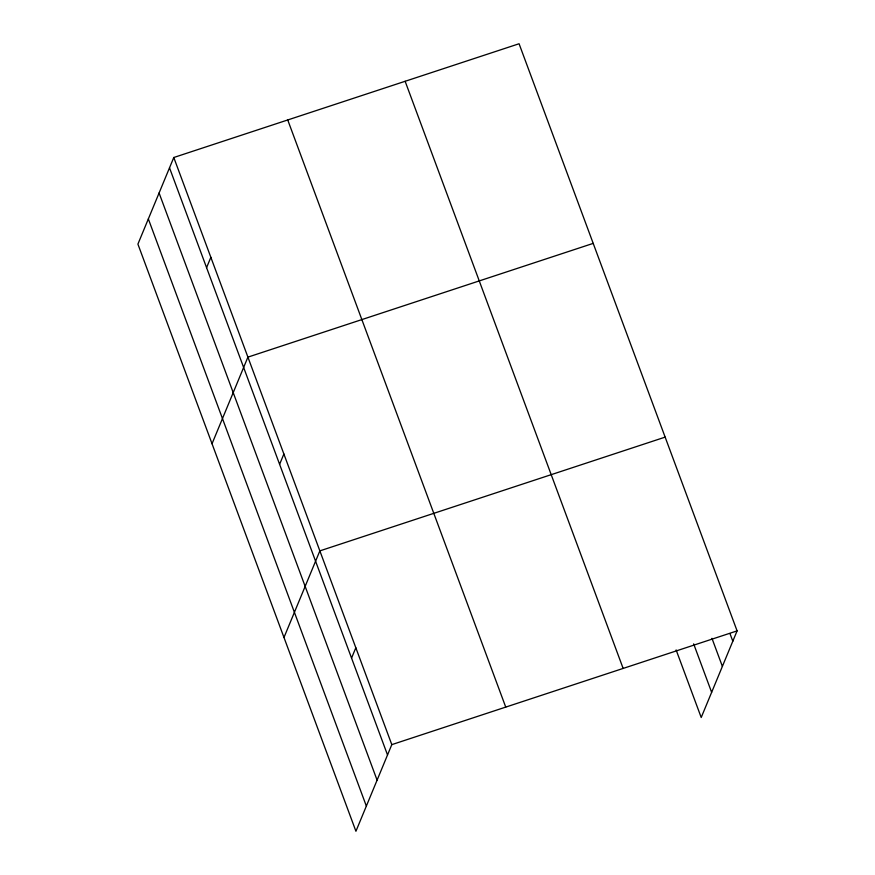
<?xml version="1.0" encoding="UTF-8"?>
<svg xmlns="http://www.w3.org/2000/svg" width="875" height="875" viewBox="0 0 875 875"><rect width="100%" height="100%" fill="white"/><g stroke="black" fill="none" stroke-linecap="round" stroke-linejoin="round"><path stroke-width="1.31" d="M173.786 157.5L137.911 244.114L355.928 831.25L391.803 744.636L173.786 157.5L519.072 43.75L737.089 630.886L701.214 717.5L676.123 649.939M206.577 267.641L210.853 257.316M212.034 443.745L247.909 357.131L593.195 243.381M279.606 464.33L283.883 454.005M283.981 637.492L319.856 550.878L665.142 437.128M351.553 658.087L355.83 647.763M391.803 744.636L737.089 630.886M729.969 633.566L732.812 641.211M711.966 638.345L722.378 666.389M693.656 643.88L711.637 692.322M405.136 81.287L623.142 668.423M287.733 119.963L505.739 707.098M169.509 167.825L387.527 754.961M159.086 193.003L377.092 780.139M148.345 218.936L366.352 806.072"/></g></svg>
